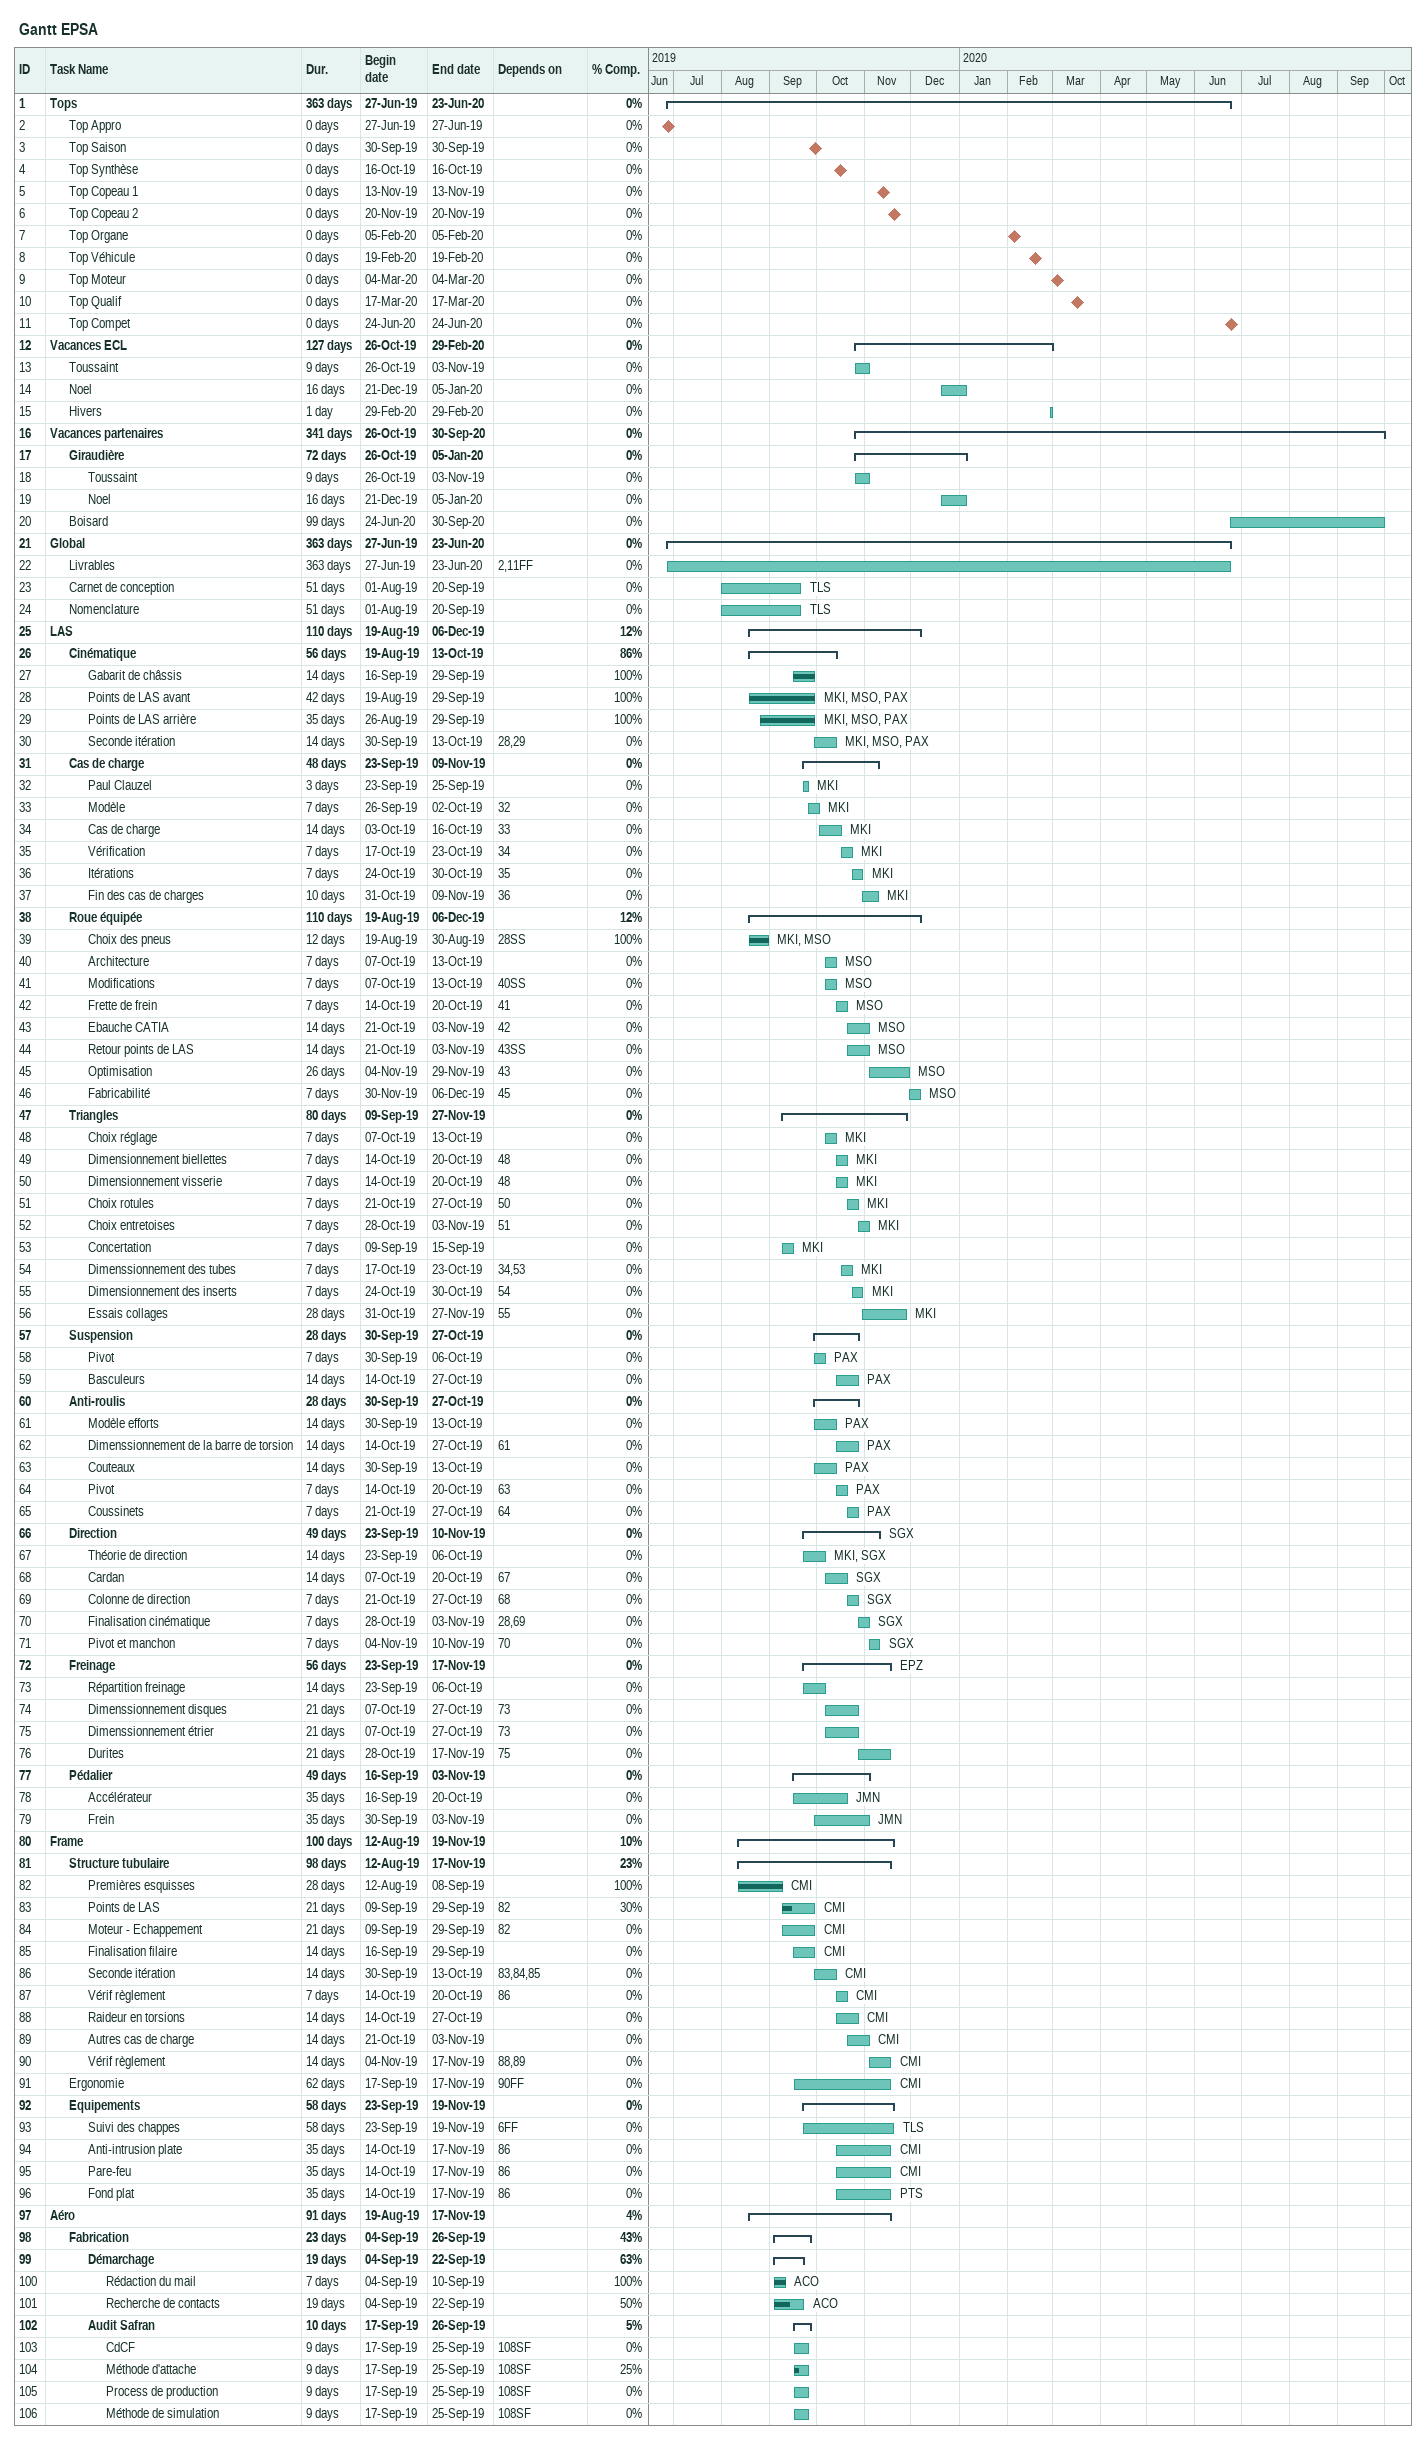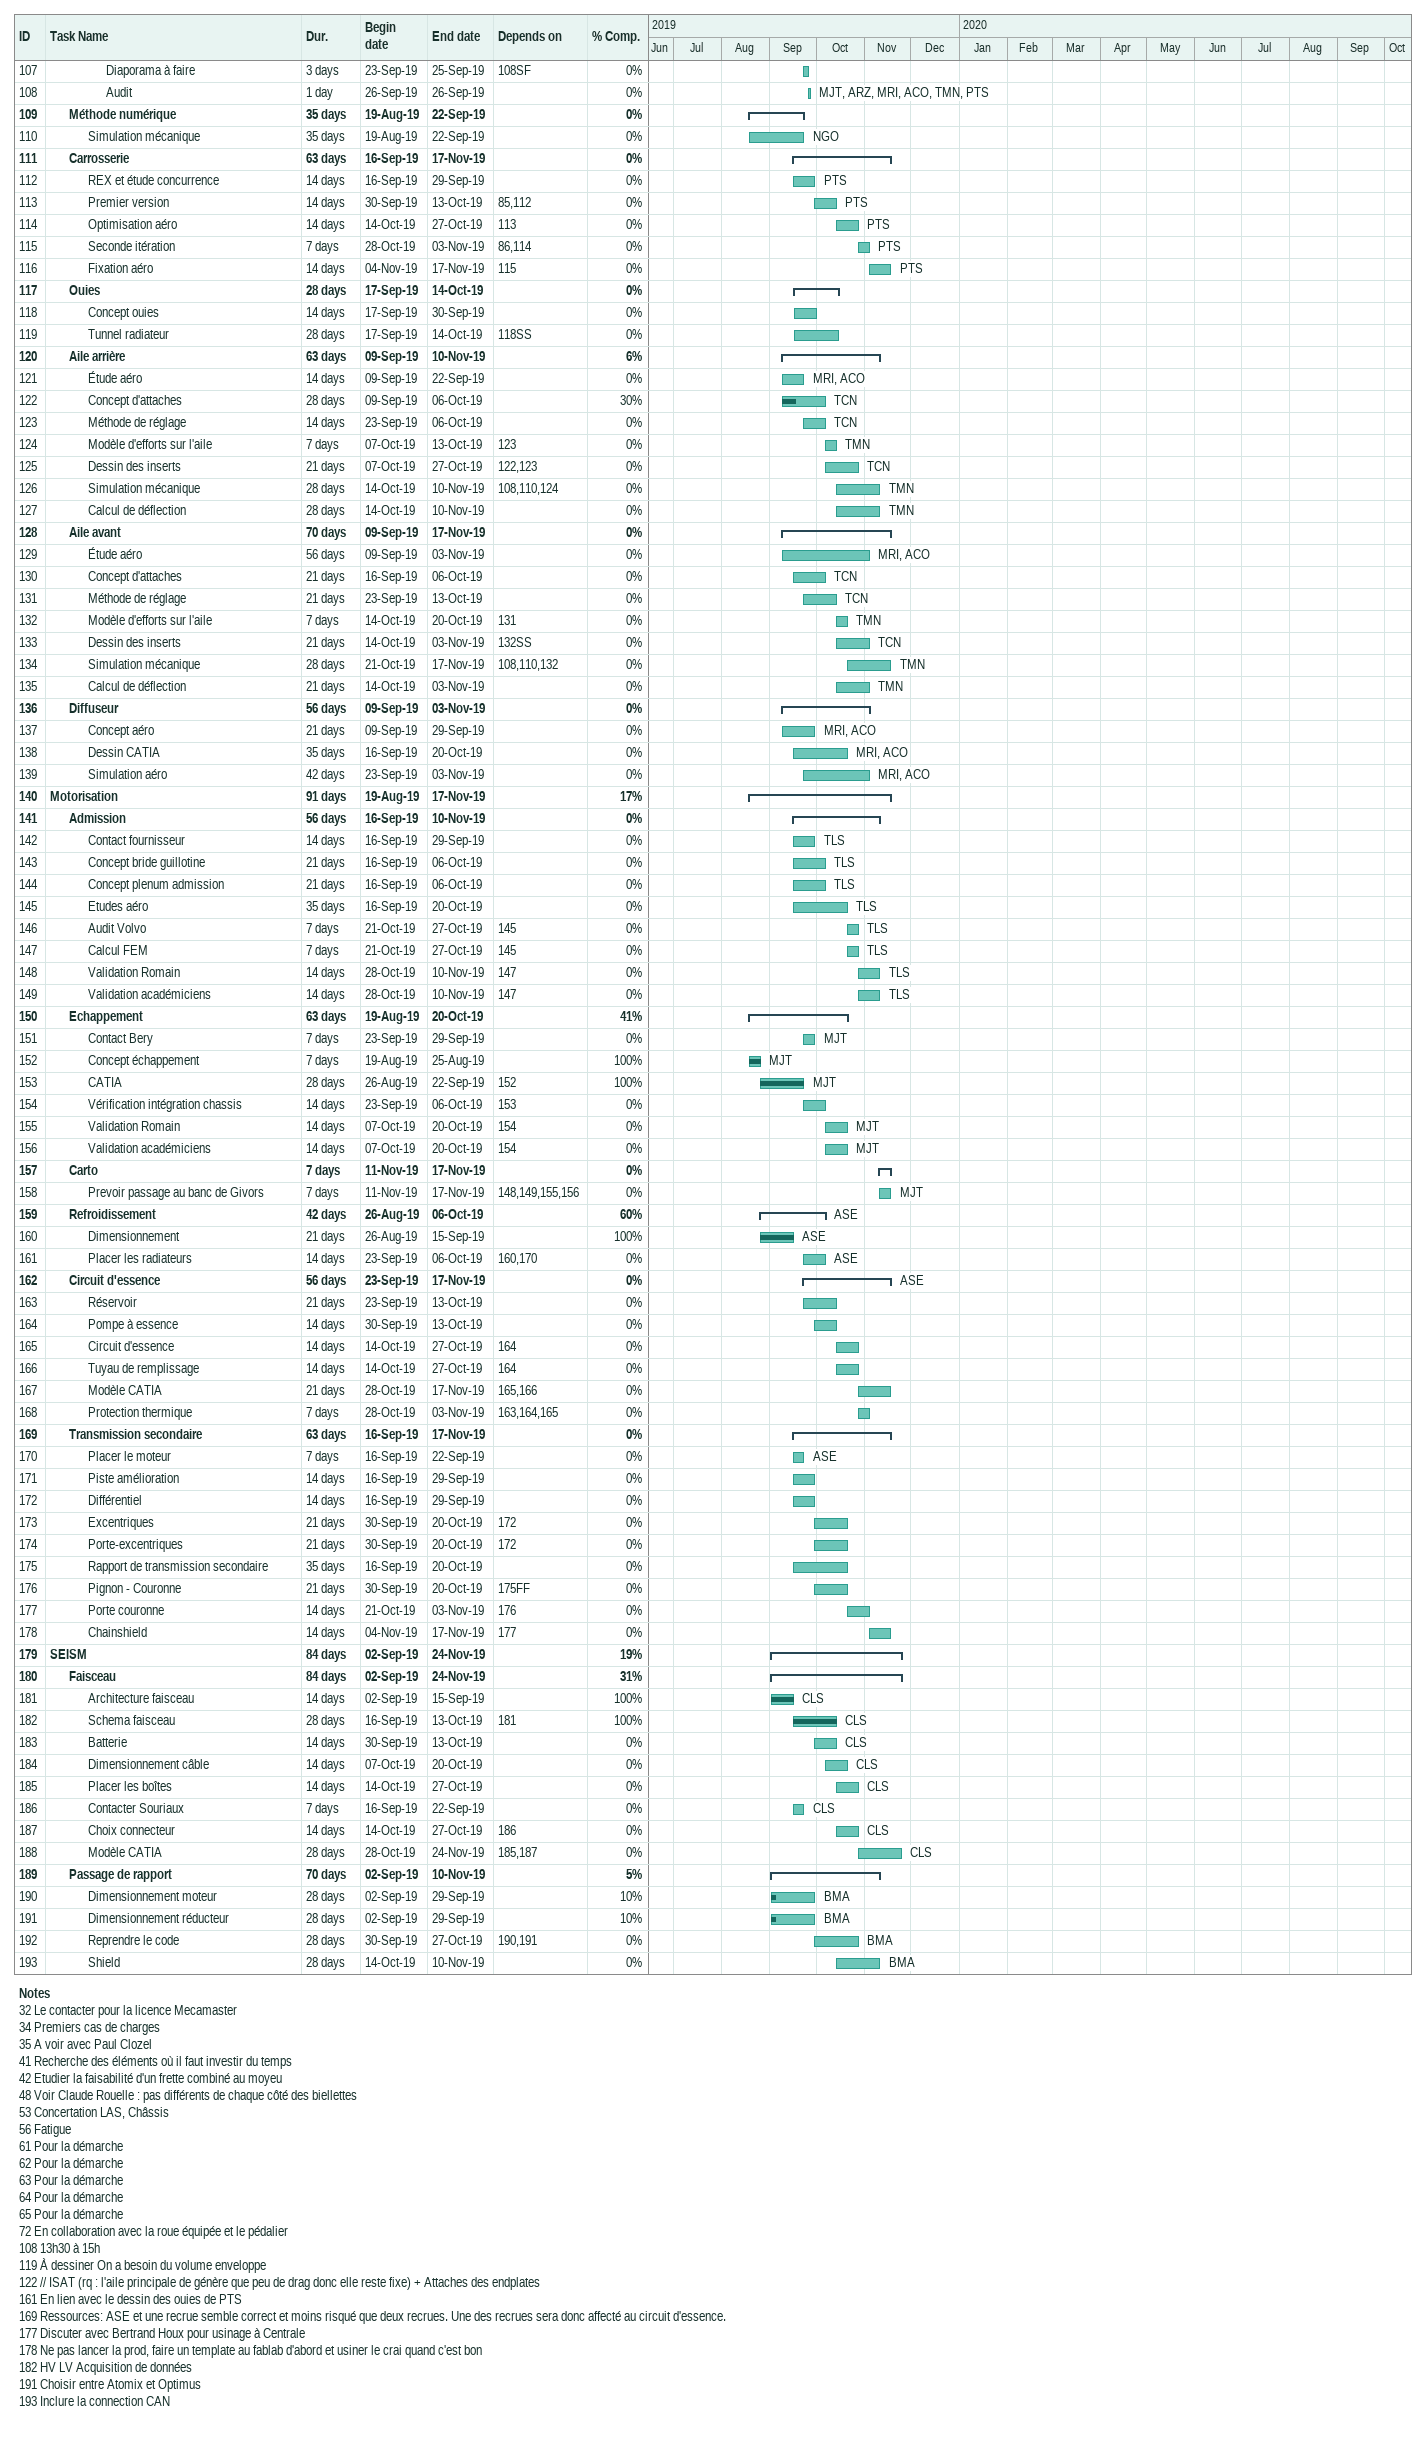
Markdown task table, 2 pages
Gantt EPSA

| ID | Level | Task | Duration | Start | Finish | Predecessors | Resources | % complete |
|---|---|---|---|---|---|---|---|---|
| 1 | 1 | **Tops** | 363d | 2019-06-27 | 2020-06-23 |  |  | 0 |
| 2 | 2 | Top Appro | 0d | 2019-06-27 | 2019-06-27 |  |  | 0 |
| 3 | 2 | Top Saison | 0d | 2019-09-30 | 2019-09-30 |  |  | 0 |
| 4 | 2 | Top Synthèse | 0d | 2019-10-16 | 2019-10-16 |  |  | 0 |
| 5 | 2 | Top Copeau 1 | 0d | 2019-11-13 | 2019-11-13 |  |  | 0 |
| 6 | 2 | Top Copeau 2 | 0d | 2019-11-20 | 2019-11-20 |  |  | 0 |
| 7 | 2 | Top Organe | 0d | 2020-02-05 | 2020-02-05 |  |  | 0 |
| 8 | 2 | Top Véhicule | 0d | 2020-02-19 | 2020-02-19 |  |  | 0 |
| 9 | 2 | Top Moteur | 0d | 2020-03-04 | 2020-03-04 |  |  | 0 |
| 10 | 2 | Top Qualif | 0d | 2020-03-17 | 2020-03-17 |  |  | 0 |
| 11 | 2 | Top Compet | 0d | 2020-06-24 | 2020-06-24 |  |  | 0 |
| 12 | 1 | **Vacances ECL** | 127d | 2019-10-26 | 2020-02-29 |  |  | 0 |
| 13 | 2 | Toussaint | 9d | 2019-10-26 | 2019-11-03 |  |  | 0 |
| 14 | 2 | Noel | 16d | 2019-12-21 | 2020-01-05 |  |  | 0 |
| 15 | 2 | Hivers | 1d | 2020-02-29 | 2020-02-29 |  |  | 0 |
| 16 | 1 | **Vacances partenaires** | 341d | 2019-10-26 | 2020-09-30 |  |  | 0 |
| 17 | 2 | **Giraudière** | 72d | 2019-10-26 | 2020-01-05 |  |  | 0 |
| 18 | 3 | Toussaint | 9d | 2019-10-26 | 2019-11-03 |  |  | 0 |
| 19 | 3 | Noel | 16d | 2019-12-21 | 2020-01-05 |  |  | 0 |
| 20 | 2 | Boisard | 99d | 2020-06-24 | 2020-09-30 |  |  | 0 |
| 21 | 1 | **Global** | 363d | 2019-06-27 | 2020-06-23 |  |  | 0 |
| 22 | 2 | Livrables | 363d | 2019-06-27 | 2020-06-23 | 2, 11FF |  | 0 |
| 23 | 2 | Carnet de conception | 51d | 2019-08-01 | 2019-09-20 |  | TLS | 0 |
| 24 | 2 | Nomenclature | 51d | 2019-08-01 | 2019-09-20 |  | TLS | 0 |
| 25 | 1 | **LAS** | 110d | 2019-08-19 | 2019-12-06 |  |  | 12 |
| 26 | 2 | **Cinématique** | 56d | 2019-08-19 | 2019-10-13 |  |  | 86 |
| 27 | 3 | Gabarit de châssis | 14d | 2019-09-16 | 2019-09-29 |  |  | 100 |
| 28 | 3 | Points de LAS avant | 42d | 2019-08-19 | 2019-09-29 |  | MKI, MSO, PAX | 100 |
| 29 | 3 | Points de LAS arrière | 35d | 2019-08-26 | 2019-09-29 |  | MKI, MSO, PAX | 100 |
| 30 | 3 | Seconde itération | 14d | 2019-09-30 | 2019-10-13 | 28, 29 | MKI, MSO, PAX | 0 |
| 31 | 2 | **Cas de charge** | 48d | 2019-09-23 | 2019-11-09 |  |  | 0 |
| 32 | 3 | Paul Clauzel | 3d | 2019-09-23 | 2019-09-25 |  | MKI | 0 |
| 33 | 3 | Modèle | 7d | 2019-09-26 | 2019-10-02 | 32 | MKI | 0 |
| 34 | 3 | Cas de charge | 14d | 2019-10-03 | 2019-10-16 | 33 | MKI | 0 |
| 35 | 3 | Vérification | 7d | 2019-10-17 | 2019-10-23 | 34 | MKI | 0 |
| 36 | 3 | Itérations | 7d | 2019-10-24 | 2019-10-30 | 35 | MKI | 0 |
| 37 | 3 | Fin des cas de charges | 10d | 2019-10-31 | 2019-11-09 | 36 | MKI | 0 |
| 38 | 2 | **Roue équipée** | 110d | 2019-08-19 | 2019-12-06 |  |  | 12 |
| 39 | 3 | Choix des pneus | 12d | 2019-08-19 | 2019-08-30 | 28SS | MKI, MSO | 100 |
| 40 | 3 | Architecture | 7d | 2019-10-07 | 2019-10-13 |  | MSO | 0 |
| 41 | 3 | Modifications | 7d | 2019-10-07 | 2019-10-13 | 40SS | MSO | 0 |
| 42 | 3 | Frette de frein | 7d | 2019-10-14 | 2019-10-20 | 41 | MSO | 0 |
| 43 | 3 | Ebauche CATIA | 14d | 2019-10-21 | 2019-11-03 | 42 | MSO | 0 |
| 44 | 3 | Retour points de LAS | 14d | 2019-10-21 | 2019-11-03 | 43SS | MSO | 0 |
| 45 | 3 | Optimisation | 26d | 2019-11-04 | 2019-11-29 | 43 | MSO | 0 |
| 46 | 3 | Fabricabilité | 7d | 2019-11-30 | 2019-12-06 | 45 | MSO | 0 |
| 47 | 2 | **Triangles** | 80d | 2019-09-09 | 2019-11-27 |  |  | 0 |
| 48 | 3 | Choix réglage | 7d | 2019-10-07 | 2019-10-13 |  | MKI | 0 |
| 49 | 3 | Dimensionnement biellettes | 7d | 2019-10-14 | 2019-10-20 | 48 | MKI | 0 |
| 50 | 3 | Dimensionnement visserie | 7d | 2019-10-14 | 2019-10-20 | 48 | MKI | 0 |
| 51 | 3 | Choix rotules | 7d | 2019-10-21 | 2019-10-27 | 50 | MKI | 0 |
| 52 | 3 | Choix entretoises | 7d | 2019-10-28 | 2019-11-03 | 51 | MKI | 0 |
| 53 | 3 | Concertation | 7d | 2019-09-09 | 2019-09-15 |  | MKI | 0 |
| 54 | 3 | Dimenssionnement des tubes | 7d | 2019-10-17 | 2019-10-23 | 34, 53 | MKI | 0 |
| 55 | 3 | Dimensionnement des inserts | 7d | 2019-10-24 | 2019-10-30 | 54 | MKI | 0 |
| 56 | 3 | Essais collages | 28d | 2019-10-31 | 2019-11-27 | 55 | MKI | 0 |
| 57 | 2 | **Suspension** | 28d | 2019-09-30 | 2019-10-27 |  |  | 0 |
| 58 | 3 | Pivot | 7d | 2019-09-30 | 2019-10-06 |  | PAX | 0 |
| 59 | 3 | Basculeurs | 14d | 2019-10-14 | 2019-10-27 |  | PAX | 0 |
| 60 | 2 | **Anti-roulis** | 28d | 2019-09-30 | 2019-10-27 |  |  | 0 |
| 61 | 3 | Modèle efforts | 14d | 2019-09-30 | 2019-10-13 |  | PAX | 0 |
| 62 | 3 | Dimenssionnement de la barre de torsion | 14d | 2019-10-14 | 2019-10-27 | 61 | PAX | 0 |
| 63 | 3 | Couteaux | 14d | 2019-09-30 | 2019-10-13 |  | PAX | 0 |
| 64 | 3 | Pivot | 7d | 2019-10-14 | 2019-10-20 | 63 | PAX | 0 |
| 65 | 3 | Coussinets | 7d | 2019-10-21 | 2019-10-27 | 64 | PAX | 0 |
| 66 | 2 | **Direction** | 49d | 2019-09-23 | 2019-11-10 |  | SGX | 0 |
| 67 | 3 | Théorie de direction | 14d | 2019-09-23 | 2019-10-06 |  | MKI, SGX | 0 |
| 68 | 3 | Cardan | 14d | 2019-10-07 | 2019-10-20 | 67 | SGX | 0 |
| 69 | 3 | Colonne de direction | 7d | 2019-10-21 | 2019-10-27 | 68 | SGX | 0 |
| 70 | 3 | Finalisation cinématique | 7d | 2019-10-28 | 2019-11-03 | 28, 69 | SGX | 0 |
| 71 | 3 | Pivot et manchon | 7d | 2019-11-04 | 2019-11-10 | 70 | SGX | 0 |
| 72 | 2 | **Freinage** | 56d | 2019-09-23 | 2019-11-17 |  | EPZ | 0 |
| 73 | 3 | Répartition freinage | 14d | 2019-09-23 | 2019-10-06 |  |  | 0 |
| 74 | 3 | Dimenssionnement disques | 21d | 2019-10-07 | 2019-10-27 | 73 |  | 0 |
| 75 | 3 | Dimenssionnement étrier | 21d | 2019-10-07 | 2019-10-27 | 73 |  | 0 |
| 76 | 3 | Durites | 21d | 2019-10-28 | 2019-11-17 | 75 |  | 0 |
| 77 | 2 | **Pédalier** | 49d | 2019-09-16 | 2019-11-03 |  |  | 0 |
| 78 | 3 | Accélérateur | 35d | 2019-09-16 | 2019-10-20 |  | JMN | 0 |
| 79 | 3 | Frein | 35d | 2019-09-30 | 2019-11-03 |  | JMN | 0 |
| 80 | 1 | **Frame** | 100d | 2019-08-12 | 2019-11-19 |  |  | 10 |
| 81 | 2 | **Structure tubulaire** | 98d | 2019-08-12 | 2019-11-17 |  |  | 23 |
| 82 | 3 | Premières esquisses | 28d | 2019-08-12 | 2019-09-08 |  | CMI | 100 |
| 83 | 3 | Points de LAS | 21d | 2019-09-09 | 2019-09-29 | 82 | CMI | 30 |
| 84 | 3 | Moteur - Echappement | 21d | 2019-09-09 | 2019-09-29 | 82 | CMI | 0 |
| 85 | 3 | Finalisation filaire | 14d | 2019-09-16 | 2019-09-29 |  | CMI | 0 |
| 86 | 3 | Seconde itération | 14d | 2019-09-30 | 2019-10-13 | 83, 84, 85 | CMI | 0 |
| 87 | 3 | Vérif règlement | 7d | 2019-10-14 | 2019-10-20 | 86 | CMI | 0 |
| 88 | 3 | Raideur en torsions | 14d | 2019-10-14 | 2019-10-27 |  | CMI | 0 |
| 89 | 3 | Autres cas de charge | 14d | 2019-10-21 | 2019-11-03 |  | CMI | 0 |
| 90 | 3 | Vérif règlement | 14d | 2019-11-04 | 2019-11-17 | 88, 89 | CMI | 0 |
| 91 | 2 | Ergonomie | 62d | 2019-09-17 | 2019-11-17 | 90FF | CMI | 0 |
| 92 | 2 | **Equipements** | 58d | 2019-09-23 | 2019-11-19 |  |  | 0 |
| 93 | 3 | Suivi des chappes | 58d | 2019-09-23 | 2019-11-19 | 6FF | TLS | 0 |
| 94 | 3 | Anti-intrusion plate | 35d | 2019-10-14 | 2019-11-17 | 86 | CMI | 0 |
| 95 | 3 | Pare-feu | 35d | 2019-10-14 | 2019-11-17 | 86 | CMI | 0 |
| 96 | 3 | Fond plat | 35d | 2019-10-14 | 2019-11-17 | 86 | PTS | 0 |
| 97 | 1 | **Aéro** | 91d | 2019-08-19 | 2019-11-17 |  |  | 4 |
| 98 | 2 | **Fabrication** | 23d | 2019-09-04 | 2019-09-26 |  |  | 43 |
| 99 | 3 | **Démarchage** | 19d | 2019-09-04 | 2019-09-22 |  |  | 63 |
| 100 | 4 | Rédaction du mail | 7d | 2019-09-04 | 2019-09-10 |  | ACO | 100 |
| 101 | 4 | Recherche de contacts | 19d | 2019-09-04 | 2019-09-22 |  | ACO | 50 |
| 102 | 3 | **Audit Safran** | 10d | 2019-09-17 | 2019-09-26 |  |  | 5 |
| 103 | 4 | CdCF | 9d | 2019-09-17 | 2019-09-25 | 108SF |  | 0 |
| 104 | 4 | Méthode d'attache | 9d | 2019-09-17 | 2019-09-25 | 108SF |  | 25 |
| 105 | 4 | Process de production | 9d | 2019-09-17 | 2019-09-25 | 108SF |  | 0 |
| 106 | 4 | Méthode de simulation | 9d | 2019-09-17 | 2019-09-25 | 108SF |  | 0 |
| 107 | 4 | Diaporama à faire | 3d | 2019-09-23 | 2019-09-25 | 108SF |  | 0 |
| 108 | 4 | Audit | 1d | 2019-09-26 | 2019-09-26 |  | MJT, ARZ, MRI, ACO, TMN, PTS | 0 |
| 109 | 2 | **Méthode numérique** | 35d | 2019-08-19 | 2019-09-22 |  |  | 0 |
| 110 | 3 | Simulation mécanique | 35d | 2019-08-19 | 2019-09-22 |  | NGO | 0 |
| 111 | 2 | **Carrosserie** | 63d | 2019-09-16 | 2019-11-17 |  |  | 0 |
| 112 | 3 | REX et étude concurrence | 14d | 2019-09-16 | 2019-09-29 |  | PTS | 0 |
| 113 | 3 | Premier version | 14d | 2019-09-30 | 2019-10-13 | 85, 112 | PTS | 0 |
| 114 | 3 | Optimisation aéro | 14d | 2019-10-14 | 2019-10-27 | 113 | PTS | 0 |
| 115 | 3 | Seconde itération | 7d | 2019-10-28 | 2019-11-03 | 86, 114 | PTS | 0 |
| 116 | 3 | Fixation aéro | 14d | 2019-11-04 | 2019-11-17 | 115 | PTS | 0 |
| 117 | 2 | **Ouies** | 28d | 2019-09-17 | 2019-10-14 |  |  | 0 |
| 118 | 3 | Concept ouies | 14d | 2019-09-17 | 2019-09-30 |  |  | 0 |
| 119 | 3 | Tunnel radiateur | 28d | 2019-09-17 | 2019-10-14 | 118SS |  | 0 |
| 120 | 2 | **Aile arrière** | 63d | 2019-09-09 | 2019-11-10 |  |  | 6 |
| 121 | 3 | Étude aéro | 14d | 2019-09-09 | 2019-09-22 |  | MRI, ACO | 0 |
| 122 | 3 | Concept d'attaches | 28d | 2019-09-09 | 2019-10-06 |  | TCN | 30 |
| 123 | 3 | Méthode de réglage | 14d | 2019-09-23 | 2019-10-06 |  | TCN | 0 |
| 124 | 3 | Modèle d'efforts sur l'aile | 7d | 2019-10-07 | 2019-10-13 | 123 | TMN | 0 |
| 125 | 3 | Dessin des inserts | 21d | 2019-10-07 | 2019-10-27 | 122, 123 | TCN | 0 |
| 126 | 3 | Simulation mécanique | 28d | 2019-10-14 | 2019-11-10 | 108, 110, 124 | TMN | 0 |
| 127 | 3 | Calcul de déflection | 28d | 2019-10-14 | 2019-11-10 |  | TMN | 0 |
| 128 | 2 | **Aile avant** | 70d | 2019-09-09 | 2019-11-17 |  |  | 0 |
| 129 | 3 | Étude aéro | 56d | 2019-09-09 | 2019-11-03 |  | MRI, ACO | 0 |
| 130 | 3 | Concept d'attaches | 21d | 2019-09-16 | 2019-10-06 |  | TCN | 0 |
| 131 | 3 | Méthode de réglage | 21d | 2019-09-23 | 2019-10-13 |  | TCN | 0 |
| 132 | 3 | Modèle d'efforts sur l'aile | 7d | 2019-10-14 | 2019-10-20 | 131 | TMN | 0 |
| 133 | 3 | Dessin des inserts | 21d | 2019-10-14 | 2019-11-03 | 132SS | TCN | 0 |
| 134 | 3 | Simulation mécanique | 28d | 2019-10-21 | 2019-11-17 | 108, 110, 132 | TMN | 0 |
| 135 | 3 | Calcul de déflection | 21d | 2019-10-14 | 2019-11-03 |  | TMN | 0 |
| 136 | 2 | **Diffuseur** | 56d | 2019-09-09 | 2019-11-03 |  |  | 0 |
| 137 | 3 | Concept aéro | 21d | 2019-09-09 | 2019-09-29 |  | MRI, ACO | 0 |
| 138 | 3 | Dessin CATIA | 35d | 2019-09-16 | 2019-10-20 |  | MRI, ACO | 0 |
| 139 | 3 | Simulation aéro | 42d | 2019-09-23 | 2019-11-03 |  | MRI, ACO | 0 |
| 140 | 1 | **Motorisation** | 91d | 2019-08-19 | 2019-11-17 |  |  | 17 |
| 141 | 2 | **Admission** | 56d | 2019-09-16 | 2019-11-10 |  |  | 0 |
| 142 | 3 | Contact fournisseur | 14d | 2019-09-16 | 2019-09-29 |  | TLS | 0 |
| 143 | 3 | Concept bride guillotine | 21d | 2019-09-16 | 2019-10-06 |  | TLS | 0 |
| 144 | 3 | Concept plenum admission | 21d | 2019-09-16 | 2019-10-06 |  | TLS | 0 |
| 145 | 3 | Etudes aéro | 35d | 2019-09-16 | 2019-10-20 |  | TLS | 0 |
| 146 | 3 | Audit Volvo | 7d | 2019-10-21 | 2019-10-27 | 145 | TLS | 0 |
| 147 | 3 | Calcul FEM | 7d | 2019-10-21 | 2019-10-27 | 145 | TLS | 0 |
| 148 | 3 | Validation Romain | 14d | 2019-10-28 | 2019-11-10 | 147 | TLS | 0 |
| 149 | 3 | Validation académiciens | 14d | 2019-10-28 | 2019-11-10 | 147 | TLS | 0 |
| 150 | 2 | **Echappement** | 63d | 2019-08-19 | 2019-10-20 |  |  | 41 |
| 151 | 3 | Contact Bery | 7d | 2019-09-23 | 2019-09-29 |  | MJT | 0 |
| 152 | 3 | Concept échappement | 7d | 2019-08-19 | 2019-08-25 |  | MJT | 100 |
| 153 | 3 | CATIA | 28d | 2019-08-26 | 2019-09-22 | 152 | MJT | 100 |
| 154 | 3 | Vérification intégration chassis | 14d | 2019-09-23 | 2019-10-06 | 153 |  | 0 |
| 155 | 3 | Validation Romain | 14d | 2019-10-07 | 2019-10-20 | 154 | MJT | 0 |
| 156 | 3 | Validation académiciens | 14d | 2019-10-07 | 2019-10-20 | 154 | MJT | 0 |
| 157 | 2 | **Carto** | 7d | 2019-11-11 | 2019-11-17 |  |  | 0 |
| 158 | 3 | Prevoir passage au banc de Givors | 7d | 2019-11-11 | 2019-11-17 | 148, 149, 155, 156 | MJT | 0 |
| 159 | 2 | **Refroidissement** | 42d | 2019-08-26 | 2019-10-06 |  | ASE | 60 |
| 160 | 3 | Dimensionnement | 21d | 2019-08-26 | 2019-09-15 |  | ASE | 100 |
| 161 | 3 | Placer les radiateurs | 14d | 2019-09-23 | 2019-10-06 | 160, 170 | ASE | 0 |
| 162 | 2 | **Circuit d'essence** | 56d | 2019-09-23 | 2019-11-17 |  | ASE | 0 |
| 163 | 3 | Réservoir | 21d | 2019-09-23 | 2019-10-13 |  |  | 0 |
| 164 | 3 | Pompe à essence | 14d | 2019-09-30 | 2019-10-13 |  |  | 0 |
| 165 | 3 | Circuit d'essence | 14d | 2019-10-14 | 2019-10-27 | 164 |  | 0 |
| 166 | 3 | Tuyau de remplissage | 14d | 2019-10-14 | 2019-10-27 | 164 |  | 0 |
| 167 | 3 | Modèle CATIA | 21d | 2019-10-28 | 2019-11-17 | 165, 166 |  | 0 |
| 168 | 3 | Protection thermique | 7d | 2019-10-28 | 2019-11-03 | 163, 164, 165 |  | 0 |
| 169 | 2 | **Transmission secondaire** | 63d | 2019-09-16 | 2019-11-17 |  |  | 0 |
| 170 | 3 | Placer le moteur | 7d | 2019-09-16 | 2019-09-22 |  | ASE | 0 |
| 171 | 3 | Piste amélioration | 14d | 2019-09-16 | 2019-09-29 |  |  | 0 |
| 172 | 3 | Différentiel | 14d | 2019-09-16 | 2019-09-29 |  |  | 0 |
| 173 | 3 | Excentriques | 21d | 2019-09-30 | 2019-10-20 | 172 |  | 0 |
| 174 | 3 | Porte-excentriques | 21d | 2019-09-30 | 2019-10-20 | 172 |  | 0 |
| 175 | 3 | Rapport de transmission secondaire | 35d | 2019-09-16 | 2019-10-20 |  |  | 0 |
| 176 | 3 | Pignon - Couronne | 21d | 2019-09-30 | 2019-10-20 | 175FF |  | 0 |
| 177 | 3 | Porte couronne | 14d | 2019-10-21 | 2019-11-03 | 176 |  | 0 |
| 178 | 3 | Chainshield | 14d | 2019-11-04 | 2019-11-17 | 177 |  | 0 |
| 179 | 1 | **SEISM** | 84d | 2019-09-02 | 2019-11-24 |  |  | 19 |
| 180 | 2 | **Faisceau** | 84d | 2019-09-02 | 2019-11-24 |  |  | 31 |
| 181 | 3 | Architecture faisceau | 14d | 2019-09-02 | 2019-09-15 |  | CLS | 100 |
| 182 | 3 | Schema faisceau | 28d | 2019-09-16 | 2019-10-13 | 181 | CLS | 100 |
| 183 | 3 | Batterie | 14d | 2019-09-30 | 2019-10-13 |  | CLS | 0 |
| 184 | 3 | Dimensionnement câble | 14d | 2019-10-07 | 2019-10-20 |  | CLS | 0 |
| 185 | 3 | Placer les boîtes | 14d | 2019-10-14 | 2019-10-27 |  | CLS | 0 |
| 186 | 3 | Contacter Souriaux | 7d | 2019-09-16 | 2019-09-22 |  | CLS | 0 |
| 187 | 3 | Choix connecteur | 14d | 2019-10-14 | 2019-10-27 | 186 | CLS | 0 |
| 188 | 3 | Modèle CATIA | 28d | 2019-10-28 | 2019-11-24 | 185, 187 | CLS | 0 |
| 189 | 2 | **Passage de rapport** | 70d | 2019-09-02 | 2019-11-10 |  |  | 5 |
| 190 | 3 | Dimensionnement moteur | 28d | 2019-09-02 | 2019-09-29 |  | BMA | 10 |
| 191 | 3 | Dimensionnement réducteur | 28d | 2019-09-02 | 2019-09-29 |  | BMA | 10 |
| 192 | 3 | Reprendre le code | 28d | 2019-09-30 | 2019-10-27 | 190, 191 | BMA | 0 |
| 193 | 3 | Shield | 28d | 2019-10-14 | 2019-11-10 |  | BMA | 0 |

Notes
- 32: Le contacter pour la licence Mecamaster
- 34: Premiers cas de charges
- 35: A voir avec Paul Clozel
- 41: Recherche des éléments où il faut investir du temps
- 42: Etudier la faisabilité d'un frette combiné au moyeu
- 48: Voir Claude Rouelle : pas différents de chaque côté des biellettes
- 53: Concertation LAS, Châssis
- 56: Fatigue
- 61: Pour la démarche
- 62: Pour la démarche
- 63: Pour la démarche
- 64: Pour la démarche
- 65: Pour la démarche
- 72: En collaboration avec la roue équipée et le pédalier
- 108: 13h30 à 15h
- 119: À dessiner On a besoin du volume enveloppe
- 122: // ISAT (rq : l'aile principale de génère que peu de drag donc elle reste fixe) + Attaches des endplates
- 161: En lien avec le dessin des ouies de PTS
- 169: Ressources: ASE et une recrue semble correct et moins risqué que deux recrues. Une des recrues sera donc affecté au circuit d'essence.
- 177: Discuter avec Bertrand Houx pour usinage à Centrale
- 178: Ne pas lancer la prod, faire un template au fablab d'abord et usiner le crai quand c'est bon
- 182: HV LV Acquisition de données
- 191: Choisir entre Atomix et Optimus
- 193: Inclure la connection CAN
